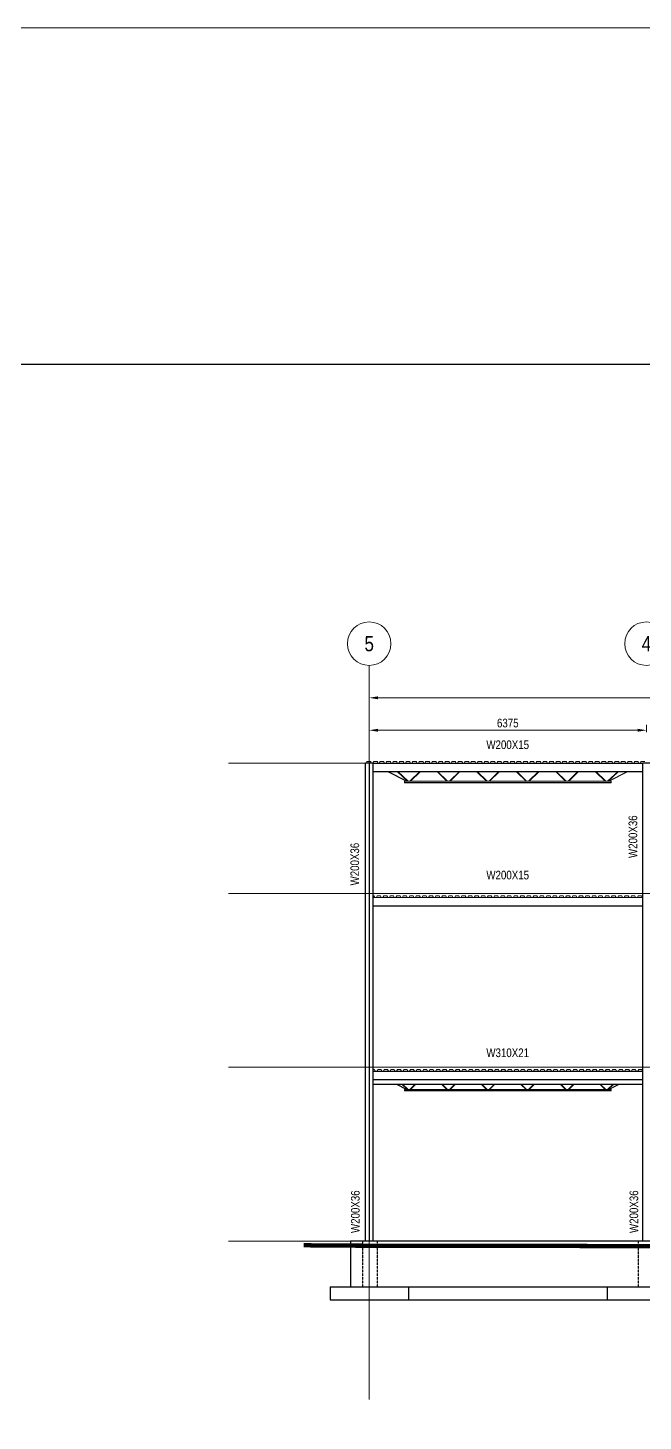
# Model space of a CAD drawing. Header units: millimetres. Extents: x -31954 to 493870, y 99509 to 604061.
# Drawn here: x 167241 to 181389, y 166678 to 198746 of the extents above; entities that cross this region are included whole.
import ezdxf
from ezdxf.enums import TextEntityAlignment as Align

# ---------------------------------------------------------------- set-up
doc = ezdxf.new("R2010")
doc.units = ezdxf.units.MM
doc.header["$LTSCALE"] = 10
doc.header["$PDMODE"] = 3
doc.header["$PDSIZE"] = 25
for name, pattern in [('Center', [2, 1.25, -0.25, 0.25, -0.25]), ('Hidden', [0.375, 0.25, -0.125]), ('Hidden2', [0.1875, 0.125, -0.0625])]:
    doc.linetypes.add(name, pattern=pattern)
for name, color, linetype, lineweight in [('A-FLOR-LEVL', 6, 'Continuous', 9), ('A-FLOR-OTLN', 6, 'Continuous', 9), ('C-TOPO', 2, 'Continuous', 9), ('S-ANNOTATIONS', 1, 'Continuous', 9), ('S-BEAM-STEEL-SECTION', 4, 'Continuous', 20), ('S-COLUMN-STEEL-SECTION', 4, 'Continuous', 25), ('S-CONC INSTRUCTIONS', 210, 'Continuous', 9), ('S-FOOTING', 2, 'Continuous', 25), ('S-FOUNDATION', 1, 'Continuous', 25), ('S-GRID', 6, 'Center', 9)]:
    doc.layers.add(name, color=color, linetype=linetype, lineweight=lineweight)
doc.styles.add('001 Title Text', font='arial.ttf', dxfattribs={"width": 0.8, "height": 3.5})
doc.styles.add('AnnoText', font='arial.ttf', dxfattribs={"width": 0.8, "height": 2})
doc.dimstyles.new('DIM ANNO-LR', dxfattribs={"dimscale": 100, "dimtxt": 2, "dimasz": 2, "dimexe": 1.25, "dimexo": 0.625, "dimtad": 1, "dimdec": 0, "dimzin": 9, "dimdsep": 46, "dimtxsty": 'AnnoText', "dimcen": 2.5, "dimclrd": 256, "dimclre": 256, "dimclrt": 256, "dimadec": 0, "dimazin": 0, "dimtfac": 1, "dimtdec": 0, "dimtix": 1, "dimtmove": 2, "dimatfit": 3, "dimfxl": 1, "dimlwd": -1, "dimlwe": -1, "dimarcsym": 0})

# ---------------------------------------------------------------- blocks, each defined once
blk = doc.blocks.new('*D346')
at = {"layer": 'Defpoints', "color": 0, "transparency": 16777216}
for p in [(175090, 182579), (175090, 182473), (181465, 182473)]:
    blk.add_point(p, dxfattribs=at)
at = {"layer": 'S-ANNOTATIONS', "transparency": 16777216}
for p, q in [((175090, 182536), (175090, 182704)), ((181265, 182579), (175290, 182579)), ((181465, 182536), (181465, 182704))]:
    blk.add_line(p, q, dxfattribs=at)
for points in [[(175290, 182613), (175290, 182546), (175090, 182579)], [(181265, 182613), (181265, 182546), (181465, 182579)]]:
    blk.add_solid(points, dxfattribs=at)
at = {"layer": 'S-ANNOTATIONS', "transparency": 16777216, "insert": (178277, 182744), "char_height": 200, "attachment_point": 5, "style": 'AnnoText'}
blk.add_mtext('6375', dxfattribs=at)
blk = doc.blocks.new('*D342')
at = {"layer": 'Defpoints', "color": 0, "transparency": 16777216}
for p in [(175090, 183326), (175090, 183220), (202155, 183220)]:
    blk.add_point(p, dxfattribs=at)
at = {"layer": 'S-ANNOTATIONS', "transparency": 16777216}
for p, q in [((175090, 183283), (175090, 183451)), ((202155, 183283), (202155, 183451)), ((201955, 183326), (175290, 183326))]:
    blk.add_line(p, q, dxfattribs=at)
for points in [[(175290, 183360), (175290, 183293), (175090, 183326)], [(201955, 183360), (201955, 183293), (202155, 183326)]]:
    blk.add_solid(points, dxfattribs=at)
at = {"layer": 'S-ANNOTATIONS', "transparency": 16777216, "insert": (188622, 183491), "char_height": 200, "attachment_point": 5, "style": 'AnnoText'}
blk.add_mtext('27065', dxfattribs=at)

msp = doc.modelspace()

# ---------------------------------------------------------------- linework, layer by layer
at = {"layer": 'A-FLOR-LEVL', "linetype": 'Center'}
for p, q in [((171850.5, 181822), (209649.8, 181822)), ((171850.5, 178822), (209649.8, 178822)), ((171850.5, 174822), (209649.8, 174822)), ((171850.5, 170822), (209649.8, 170822))]:
    msp.add_line(p, q, dxfattribs=at)
at = {"layer": 'A-FLOR-OTLN'}
for p, q in [((175030.3, 181822), (175037.8, 181860)), ((175037.8, 181860), (175127.8, 181860)), ((175127.8, 181860), (175135.3, 181822)), ((175180.3, 181822), (175187.8, 181860)), ((175187.8, 181860), (175277.8, 181860)), ((175277.8, 181860), (175285.3, 181822)), ((175330.3, 181822), (175337.8, 181860)), ((175337.8, 181860), (175427.8, 181860)), ((175427.8, 181860), (175435.3, 181822)), ((175480.3, 181822), (175487.8, 181860)), ((175487.8, 181860), (175577.8, 181860)), ((175577.8, 181860), (175585.3, 181822)), ((175630.3, 181822), (175637.8, 181860)), ((175637.8, 181860), (175727.8, 181860)), ((175727.8, 181860), (175735.3, 181822)), ((175780.3, 181822), (175787.8, 181860)), ((175787.8, 181860), (175877.8, 181860)), ((175877.8, 181860), (175885.3, 181822)), ((175930.3, 181822), (175937.8, 181860)), ((175937.8, 181860), (176027.8, 181860)), ((176027.8, 181860), (176035.3, 181822)), ((176080.3, 181822), (176087.8, 181860)), ((176087.8, 181860), (176177.8, 181860)), ((176177.8, 181860), (176185.3, 181822)), ((176230.3, 181822), (176237.8, 181860)), ((176237.8, 181860), (176327.8, 181860)), ((176327.8, 181860), (176335.3, 181822)), ((176380.3, 181822), (176387.8, 181860)), ((176387.8, 181860), (176477.8, 181860)), ((176477.8, 181860), (176485.3, 181822)), ((176530.3, 181822), (176537.8, 181860)), ((176537.8, 181860), (176627.8, 181860)), ((176627.8, 181860), (176635.3, 181822)), ((176680.3, 181822), (176687.8, 181860)), ((176687.8, 181860), (176777.8, 181860)), ((176777.8, 181860), (176785.3, 181822)), ((176830.3, 181822), (176837.8, 181860)), ((176837.8, 181860), (176927.8, 181860)), ((176927.8, 181860), (176935.3, 181822)), ((176980.3, 181822), (176987.8, 181860)), ((176987.8, 181860), (177077.8, 181860)), ((177077.8, 181860), (177085.3, 181822)), ((177130.3, 181822), (177137.8, 181860)), ((177137.8, 181860), (177227.8, 181860)), ((177227.8, 181860), (177235.3, 181822)), ((177280.3, 181822), (177287.8, 181860)), ((177287.8, 181860), (177377.8, 181860)), ((177377.8, 181860), (177385.3, 181822)), ((177430.3, 181822), (177437.8, 181860)), ((177437.8, 181860), (177527.8, 181860)), ((177527.8, 181860), (177535.3, 181822)), ((177580.3, 181822), (177587.8, 181860)), ((177587.8, 181860), (177677.8, 181860)), ((177677.8, 181860), (177685.3, 181822)), ((177730.3, 181822), (177737.8, 181860)), ((177737.8, 181860), (177827.8, 181860)), ((177827.8, 181860), (177835.3, 181822)), ((177880.3, 181822), (177887.8, 181860)), ((177887.8, 181860), (177977.8, 181860)), ((177977.8, 181860), (177985.3, 181822)), ((178030.3, 181822), (178037.8, 181860)), ((178037.8, 181860), (178127.8, 181860)), ((178127.8, 181860), (178135.3, 181822)), ((178180.3, 181822), (178187.8, 181860)), ((178187.8, 181860), (178277.8, 181860)), ((178277.8, 181860), (178285.3, 181822)), ((178330.3, 181822), (178337.8, 181860)), ((178337.8, 181860), (178427.8, 181860)), ((178427.8, 181860), (178435.3, 181822)), ((178480.3, 181822), (178487.8, 181860)), ((178487.8, 181860), (178577.8, 181860)), ((178577.8, 181860), (178585.3, 181822)), ((178630.3, 181822), (178637.8, 181860)), ((178637.8, 181860), (178727.8, 181860)), ((178727.8, 181860), (178735.3, 181822)), ((178780.3, 181822), (178787.8, 181860)), ((178787.8, 181860), (178877.8, 181860)), ((178877.8, 181860), (178885.3, 181822)), ((178930.3, 181822), (178937.8, 181860)), ((178937.8, 181860), (179027.8, 181860)), ((179027.8, 181860), (179035.3, 181822)), ((179080.3, 181822), (179087.8, 181860)), ((179087.8, 181860), (179177.8, 181860)), ((179177.8, 181860), (179185.3, 181822)), ((179230.3, 181822), (179237.8, 181860)), ((179237.8, 181860), (179327.8, 181860)), ((179327.8, 181860), (179335.3, 181822)), ((179380.3, 181822), (179387.8, 181860)), ((179387.8, 181860), (179477.8, 181860)), ((179477.8, 181860), (179485.3, 181822)), ((179530.3, 181822), (179537.8, 181860)), ((179537.8, 181860), (179627.8, 181860)), ((179627.8, 181860), (179635.3, 181822)), ((179680.3, 181822), (179687.8, 181860)), ((179687.8, 181860), (179777.8, 181860)), ((179777.8, 181860), (179785.3, 181822)), ((179830.3, 181822), (179837.8, 181860)), ((179837.8, 181860), (179927.8, 181860)), ((179927.8, 181860), (179935.3, 181822)), ((179980.3, 181822), (179987.8, 181860)), ((179987.8, 181860), (180077.8, 181860)), ((180077.8, 181860), (180085.3, 181822)), ((180130.3, 181822), (180137.8, 181860)), ((180137.8, 181860), (180227.8, 181860)), ((180227.8, 181860), (180235.3, 181822)), ((180280.3, 181822), (180287.8, 181860)), ((180287.8, 181860), (180377.8, 181860)), ((180377.8, 181860), (180385.3, 181822)), ((180430.3, 181822), (180437.8, 181860)), ((180437.8, 181860), (180527.8, 181860)), ((180527.8, 181860), (180535.3, 181822)), ((180580.3, 181822), (180587.8, 181860)), ((180587.8, 181860), (180677.8, 181860)), ((180677.8, 181860), (180685.3, 181822)), ((180730.3, 181822), (180737.8, 181860)), ((180737.8, 181860), (180827.8, 181860)), ((180827.8, 181860), (180835.3, 181822)), ((180880.3, 181822), (180887.8, 181860)), ((180887.8, 181860), (180977.8, 181860)), ((180977.8, 181860), (180985.3, 181822)), ((181030.3, 181822), (181037.8, 181860)), ((181037.8, 181860), (181127.8, 181860)), ((181127.8, 181860), (181135.3, 181822)), ((181180.3, 181822), (181187.8, 181860)), ((181187.8, 181860), (181277.8, 181860)), ((181277.8, 181860), (181285.3, 181822)), ((181330.3, 181822), (181337.8, 181860)), ((181337.8, 181860), (181427.8, 181860)), ((175007.8, 181822), (175030.3, 181822)), ((175135.3, 181822), (175180.3, 181822)), ((175285.3, 181822), (175330.3, 181822)), ((175435.3, 181822), (175480.3, 181822)), ((175585.3, 181822), (175630.3, 181822)), ((175735.3, 181822), (175780.3, 181822)), ((175885.3, 181822), (175930.3, 181822)), ((176035.3, 181822), (176080.3, 181822)), ((176185.3, 181822), (176230.3, 181822)), ((176335.3, 181822), (176380.3, 181822)), ((176485.3, 181822), (176530.3, 181822)), ((176635.3, 181822), (176680.3, 181822)), ((176785.3, 181822), (176830.3, 181822)), ((176935.3, 181822), (176980.3, 181822)), ((177085.3, 181822), (177130.3, 181822)), ((177235.3, 181822), (177280.3, 181822)), ((177385.3, 181822), (177430.3, 181822)), ((177535.3, 181822), (177580.3, 181822)), ((177685.3, 181822), (177730.3, 181822)), ((177835.3, 181822), (177880.3, 181822)), ((177985.3, 181822), (178030.3, 181822)), ((178135.3, 181822), (178180.3, 181822)), ((178285.3, 181822), (178330.3, 181822)), ((178435.3, 181822), (178480.3, 181822)), ((178585.3, 181822), (178630.3, 181822)), ((178735.3, 181822), (178780.3, 181822)), ((178885.3, 181822), (178930.3, 181822)), ((179035.3, 181822), (179080.3, 181822)), ((179185.3, 181822), (179230.3, 181822)), ((179335.3, 181822), (179380.3, 181822)), ((179485.3, 181822), (179530.3, 181822)), ((179635.3, 181822), (179680.3, 181822)), ((179785.3, 181822), (179830.3, 181822)), ((179935.3, 181822), (179980.3, 181822)), ((180085.3, 181822), (180130.3, 181822)), ((180235.3, 181822), (180280.3, 181822)), ((180385.3, 181822), (180430.3, 181822)), ((180535.3, 181822), (180580.3, 181822)), ((180685.3, 181822), (180730.3, 181822)), ((180835.3, 181822), (180880.3, 181822)), ((180985.3, 181822), (181030.3, 181822)), ((181135.3, 181822), (181180.3, 181822)), ((181285.3, 181822), (181330.3, 181822)), ((175172.3, 178822), (181382.3, 178822)), ((175172.3, 178771), (175198.3, 178771)), ((175198.3, 178771), (175215.8, 178731)), ((175255.8, 178731), (175273.3, 178771)), ((175273.3, 178771), (175348.3, 178771)), ((175348.3, 178771), (175365.8, 178731)), ((175405.8, 178731), (175423.3, 178771)), ((175423.3, 178771), (175498.3, 178771)), ((175498.3, 178771), (175515.8, 178731)), ((175555.8, 178731), (175573.3, 178771)), ((175573.3, 178771), (175648.3, 178771)), ((175648.3, 178771), (175665.8, 178731)), ((175705.8, 178731), (175723.3, 178771)), ((175723.3, 178771), (175798.3, 178771)), ((175798.3, 178771), (175815.8, 178731)), ((175855.8, 178731), (175873.3, 178771)), ((175873.3, 178771), (175948.3, 178771)), ((175948.3, 178771), (175965.8, 178731)), ((176005.8, 178731), (176023.3, 178771)), ((176023.3, 178771), (176098.3, 178771)), ((176098.3, 178771), (176115.8, 178731)), ((176155.8, 178731), (176173.3, 178771)), ((176173.3, 178771), (176248.3, 178771)), ((176248.3, 178771), (176265.8, 178731)), ((176305.8, 178731), (176323.3, 178771)), ((176323.3, 178771), (176398.3, 178771)), ((176398.3, 178771), (176415.8, 178731)), ((176455.8, 178731), (176473.3, 178771)), ((176473.3, 178771), (176548.3, 178771)), ((176548.3, 178771), (176565.8, 178731)), ((176605.8, 178731), (176623.3, 178771)), ((176623.3, 178771), (176698.3, 178771)), ((176698.3, 178771), (176715.8, 178731)), ((176755.8, 178731), (176773.3, 178771)), ((176773.3, 178771), (176848.3, 178771)), ((176848.3, 178771), (176865.8, 178731)), ((176905.8, 178731), (176923.3, 178771)), ((176923.3, 178771), (176998.3, 178771)), ((176998.3, 178771), (177015.8, 178731)), ((177055.8, 178731), (177073.3, 178771)), ((177073.3, 178771), (177148.3, 178771)), ((177148.3, 178771), (177165.8, 178731)), ((177205.8, 178731), (177223.3, 178771)), ((177223.3, 178771), (177298.3, 178771)), ((177298.3, 178771), (177315.8, 178731)), ((177355.8, 178731), (177373.3, 178771)), ((177373.3, 178771), (177448.3, 178771)), ((177448.3, 178771), (177465.8, 178731)), ((177505.8, 178731), (177523.3, 178771)), ((177523.3, 178771), (177598.3, 178771)), ((177598.3, 178771), (177615.8, 178731)), ((177655.8, 178731), (177673.3, 178771)), ((177673.3, 178771), (177748.3, 178771)), ((177748.3, 178771), (177765.8, 178731)), ((177805.8, 178731), (177823.3, 178771)), ((177823.3, 178771), (177898.3, 178771)), ((177898.3, 178771), (177915.8, 178731)), ((177955.8, 178731), (177973.3, 178771)), ((177973.3, 178771), (178048.3, 178771)), ((178048.3, 178771), (178065.8, 178731)), ((178105.8, 178731), (178123.3, 178771)), ((178123.3, 178771), (178198.3, 178771)), ((178198.3, 178771), (178215.8, 178731)), ((178255.8, 178731), (178273.3, 178771)), ((178273.3, 178771), (178348.3, 178771)), ((178348.3, 178771), (178365.8, 178731)), ((178405.8, 178731), (178423.3, 178771)), ((178423.3, 178771), (178498.3, 178771)), ((178498.3, 178771), (178515.8, 178731)), ((178555.8, 178731), (178573.3, 178771)), ((178573.3, 178771), (178648.3, 178771)), ((178648.3, 178771), (178665.8, 178731)), ((178705.8, 178731), (178723.3, 178771)), ((178723.3, 178771), (178798.3, 178771)), ((178798.3, 178771), (178815.8, 178731)), ((178855.8, 178731), (178873.3, 178771)), ((178873.3, 178771), (178948.3, 178771)), ((178948.3, 178771), (178965.8, 178731)), ((179005.8, 178731), (179023.3, 178771)), ((179023.3, 178771), (179098.3, 178771)), ((179098.3, 178771), (179115.8, 178731)), ((179155.8, 178731), (179173.3, 178771)), ((179173.3, 178771), (179248.3, 178771)), ((179248.3, 178771), (179265.8, 178731)), ((179305.8, 178731), (179323.3, 178771)), ((179323.3, 178771), (179398.3, 178771)), ((179398.3, 178771), (179415.8, 178731)), ((179455.8, 178731), (179473.3, 178771)), ((179473.3, 178771), (179548.3, 178771)), ((179548.3, 178771), (179565.8, 178731)), ((179605.8, 178731), (179623.3, 178771)), ((179623.3, 178771), (179698.3, 178771)), ((179698.3, 178771), (179715.8, 178731)), ((179755.8, 178731), (179773.3, 178771)), ((179773.3, 178771), (179848.3, 178771)), ((179848.3, 178771), (179865.8, 178731)), ((179905.8, 178731), (179923.3, 178771)), ((179923.3, 178771), (179998.3, 178771)), ((179998.3, 178771), (180015.8, 178731)), ((180055.8, 178731), (180073.3, 178771)), ((180073.3, 178771), (180148.3, 178771)), ((180148.3, 178771), (180165.8, 178731)), ((180205.8, 178731), (180223.3, 178771)), ((180223.3, 178771), (180298.3, 178771)), ((180298.3, 178771), (180315.8, 178731)), ((180355.8, 178731), (180373.3, 178771)), ((180373.3, 178771), (180448.3, 178771)), ((180448.3, 178771), (180465.8, 178731)), ((180505.8, 178731), (180523.3, 178771)), ((180523.3, 178771), (180598.3, 178771)), ((180598.3, 178771), (180615.8, 178731)), ((180655.8, 178731), (180673.3, 178771)), ((180673.3, 178771), (180748.3, 178771)), ((180748.3, 178771), (180765.8, 178731)), ((180805.8, 178731), (180823.3, 178771)), ((180823.3, 178771), (180898.3, 178771)), ((180898.3, 178771), (180915.8, 178731)), ((180955.8, 178731), (180973.3, 178771)), ((180973.3, 178771), (181048.3, 178771)), ((181048.3, 178771), (181065.8, 178731)), ((181105.8, 178731), (181123.3, 178771)), ((181123.3, 178771), (181198.3, 178771)), ((181198.3, 178771), (181215.8, 178731)), ((181255.8, 178731), (181273.3, 178771)), ((181273.3, 178771), (181348.3, 178771)), ((181348.3, 178771), (181365.8, 178731)), ((175172.3, 174822), (181382.3, 174822)), ((175172.3, 174772), (175212.3, 174772)), ((175212.3, 174772), (175229.8, 174732)), ((175269.8, 174732), (175287.3, 174772)), ((175287.3, 174772), (175362.3, 174772)), ((175362.3, 174772), (175379.8, 174732)), ((175419.8, 174732), (175437.3, 174772)), ((175437.3, 174772), (175512.3, 174772)), ((175512.3, 174772), (175529.8, 174732)), ((175569.8, 174732), (175587.3, 174772)), ((175587.3, 174772), (175662.3, 174772)), ((175662.3, 174772), (175679.8, 174732)), ((175719.8, 174732), (175737.3, 174772)), ((175737.3, 174772), (175812.3, 174772)), ((175812.3, 174772), (175829.8, 174732)), ((175869.8, 174732), (175887.3, 174772)), ((175887.3, 174772), (175962.3, 174772)), ((175962.3, 174772), (175979.8, 174732)), ((176019.8, 174732), (176037.3, 174772)), ((176037.3, 174772), (176112.3, 174772)), ((176112.3, 174772), (176129.8, 174732)), ((176169.8, 174732), (176187.3, 174772)), ((176187.3, 174772), (176262.3, 174772)), ((176262.3, 174772), (176279.8, 174732)), ((176319.8, 174732), (176337.3, 174772)), ((176337.3, 174772), (176412.3, 174772)), ((176412.3, 174772), (176429.8, 174732)), ((176469.8, 174732), (176487.3, 174772)), ((176487.3, 174772), (176562.3, 174772)), ((176562.3, 174772), (176579.8, 174732)), ((176619.8, 174732), (176637.3, 174772)), ((176637.3, 174772), (176712.3, 174772)), ((176712.3, 174772), (176729.8, 174732)), ((176769.8, 174732), (176787.3, 174772)), ((176787.3, 174772), (176862.3, 174772)), ((176862.3, 174772), (176879.8, 174732)), ((176919.8, 174732), (176937.3, 174772)), ((176937.3, 174772), (177012.3, 174772)), ((177012.3, 174772), (177029.8, 174732)), ((177069.8, 174732), (177087.3, 174772)), ((177087.3, 174772), (177162.3, 174772)), ((177162.3, 174772), (177179.8, 174732)), ((177219.8, 174732), (177237.3, 174772)), ((177237.3, 174772), (177312.3, 174772)), ((177312.3, 174772), (177329.8, 174732)), ((177369.8, 174732), (177387.3, 174772)), ((177387.3, 174772), (177462.3, 174772)), ((177462.3, 174772), (177479.8, 174732)), ((177519.8, 174732), (177537.3, 174772)), ((177537.3, 174772), (177612.3, 174772)), ((177612.3, 174772), (177629.8, 174732)), ((177669.8, 174732), (177687.3, 174772)), ((177687.3, 174772), (177762.3, 174772)), ((177762.3, 174772), (177779.8, 174732)), ((177819.8, 174732), (177837.3, 174772)), ((177837.3, 174772), (177912.3, 174772)), ((177912.3, 174772), (177929.8, 174732)), ((177969.8, 174732), (177987.3, 174772)), ((177987.3, 174772), (178062.3, 174772)), ((178062.3, 174772), (178079.8, 174732)), ((178119.8, 174732), (178137.3, 174772)), ((178137.3, 174772), (178212.3, 174772)), ((178212.3, 174772), (178229.8, 174732)), ((178269.8, 174732), (178287.3, 174772)), ((178287.3, 174772), (178362.3, 174772)), ((178362.3, 174772), (178379.8, 174732)), ((178419.8, 174732), (178437.3, 174772)), ((178437.3, 174772), (178512.3, 174772)), ((178512.3, 174772), (178529.8, 174732)), ((178569.8, 174732), (178587.3, 174772)), ((178587.3, 174772), (178662.3, 174772)), ((178662.3, 174772), (178679.8, 174732)), ((178719.8, 174732), (178737.3, 174772)), ((178737.3, 174772), (178812.3, 174772)), ((178812.3, 174772), (178829.8, 174732)), ((178869.8, 174732), (178887.3, 174772)), ((178887.3, 174772), (178962.3, 174772)), ((178962.3, 174772), (178979.8, 174732)), ((179019.8, 174732), (179037.3, 174772)), ((179037.3, 174772), (179112.3, 174772)), ((179112.3, 174772), (179129.8, 174732)), ((179169.8, 174732), (179187.3, 174772)), ((179187.3, 174772), (179262.3, 174772)), ((179262.3, 174772), (179279.8, 174732)), ((179319.8, 174732), (179337.3, 174772)), ((179337.3, 174772), (179412.3, 174772)), ((179412.3, 174772), (179429.8, 174732)), ((179469.8, 174732), (179487.3, 174772)), ((179487.3, 174772), (179562.3, 174772)), ((179562.3, 174772), (179579.8, 174732)), ((179619.8, 174732), (179637.3, 174772)), ((179637.3, 174772), (179712.3, 174772)), ((179712.3, 174772), (179729.8, 174732)), ((179769.8, 174732), (179787.3, 174772)), ((179787.3, 174772), (179862.3, 174772)), ((179862.3, 174772), (179879.8, 174732)), ((179919.8, 174732), (179937.3, 174772)), ((179937.3, 174772), (180012.3, 174772)), ((180012.3, 174772), (180029.8, 174732)), ((180069.8, 174732), (180087.3, 174772)), ((180087.3, 174772), (180162.3, 174772)), ((180162.3, 174772), (180179.8, 174732)), ((180219.8, 174732), (180237.3, 174772)), ((180237.3, 174772), (180312.3, 174772)), ((180312.3, 174772), (180329.8, 174732)), ((180369.8, 174732), (180387.3, 174772)), ((180387.3, 174772), (180462.3, 174772)), ((180462.3, 174772), (180479.8, 174732)), ((180519.8, 174732), (180537.3, 174772)), ((180537.3, 174772), (180612.3, 174772)), ((180612.3, 174772), (180629.8, 174732)), ((180669.8, 174732), (180687.3, 174772)), ((180687.3, 174772), (180762.3, 174772)), ((180762.3, 174772), (180779.8, 174732)), ((180819.8, 174732), (180837.3, 174772)), ((180837.3, 174772), (180912.3, 174772)), ((180912.3, 174772), (180929.8, 174732)), ((180969.8, 174732), (180987.3, 174772)), ((180987.3, 174772), (181062.3, 174772)), ((181062.3, 174772), (181079.8, 174732)), ((181119.8, 174732), (181137.3, 174772)), ((181137.3, 174772), (181212.3, 174772)), ((181212.3, 174772), (181229.8, 174732)), ((181269.8, 174732), (181287.3, 174772)), ((181287.3, 174772), (181362.3, 174772)), ((181362.3, 174772), (181379.8, 174732))]:
    msp.add_line(p, q, dxfattribs=at)
at = {"layer": 'C-TOPO', "const_width": 100}
msp.add_lwpolyline([(173582.2, 170725.6), (174490.3, 170716.9), (183892.8, 170702.9), (189589.8, 170215.4), (194209.8, 170048.2), (202569.8, 169622), (203574.8, 169622)], dxfattribs=at)
at = {"layer": 'Defpoints'}
msp.add_lwpolyline([(109289.5, 159256.2), (437151.1, 159256.2), (437151.1, 190996.9), (109289.5, 190996.9)], close=True, dxfattribs=at)
at = {"layer": 'S-BEAM-STEEL-SECTION'}
for p, q in [((175172.3, 181622), (175172.3, 181822)), ((181382.3, 181822), (175172.3, 181822)), ((181382.3, 181816.8), (175172.3, 181816.8)), ((175172.3, 181627.2), (181382.3, 181627.2)), ((181382.3, 181622), (175172.3, 181622)), ((175943.6, 181404), (175506.1, 181629)), ((175964.4, 181404), (175526.9, 181629)), ((175969.9, 181404), (175732.2, 181629)), ((175983.7, 181404), (175746.1, 181629)), ((176253.2, 181629), (176026.2, 181404)), ((176039.7, 181404), (176266.7, 181629)), ((176650.4, 181629), (176877.4, 181404)), ((176890.9, 181404), (176663.9, 181629)), ((177162.6, 181629), (176935.6, 181404)), ((176949.1, 181404), (177176.1, 181629)), ((177559.8, 181629), (177786.8, 181404)), ((177800.3, 181404), (177573.3, 181629)), ((178072, 181629), (177845, 181404)), ((177858.5, 181404), (178085.5, 181629)), ((178469.2, 181629), (178696.2, 181404)), ((178709.7, 181404), (178482.7, 181629)), ((178981.4, 181629), (178754.4, 181404)), ((178767.9, 181404), (178994.9, 181629)), ((179378.6, 181629), (179605.6, 181404)), ((179619.1, 181404), (179392.1, 181629)), ((179890.8, 181629), (179663.8, 181404)), ((179677.3, 181404), (179904.3, 181629)), ((180288, 181629), (180515, 181404)), ((180528.5, 181404), (180301.5, 181629)), ((180812.2, 181629), (180571.3, 181404)), ((180585.3, 181404), (180826.1, 181629)), ((181027.8, 181629), (180590.3, 181404)), ((181048.6, 181629), (180611.1, 181404)), ((181382.3, 181622), (181382.3, 181805)), ((175903.8, 181372), (175903.8, 181404)), ((180650.8, 181404), (175903.8, 181404)), ((180650.8, 181378.5), (175903.8, 181378.5)), ((180650.8, 181372), (175903.8, 181372)), ((180650.8, 181372), (180650.8, 181404)), ((181382.3, 178732), (175172.3, 178731)), ((175172.3, 178532), (175172.3, 178731)), ((181382.3, 178726.8), (175172.3, 178726.8)), ((181382.3, 178532), (181382.3, 178715)), ((175172.3, 178537.2), (181382.3, 178537.2)), ((181382.3, 178532), (175172.3, 178532)), ((175172.3, 174532), (175172.3, 174732)), ((181382.3, 174732), (175172.3, 174732)), ((181382.3, 174726.8), (175172.3, 174726.8)), ((175172.3, 174537.2), (181382.3, 174537.2)), ((181382.3, 174532), (175172.3, 174532)), ((181382.3, 174532), (181382.3, 174732)), ((181382.3, 174434.4), (175172.3, 174434.4)), ((181382.3, 174428.7), (175172.3, 174428.7)), ((175943.6, 174313.5), (175719.6, 174428.7)), ((175964.4, 174313.5), (175740.4, 174428.7)), ((175969.9, 174313.5), (175848.2, 174428.7)), ((175983.7, 174313.5), (175862, 174428.7)), ((175903.8, 174281.5), (175903.8, 174313.5)), ((180650.8, 174313.5), (175903.8, 174313.5)), ((180650.8, 174288), (175903.8, 174288)), ((180650.8, 174281.5), (175903.8, 174281.5)), ((176142.4, 174428.7), (176026.2, 174313.5)), ((176039.7, 174313.5), (176155.9, 174428.7)), ((176761.2, 174428.7), (176877.4, 174313.5)), ((176890.9, 174313.5), (176774.7, 174428.7)), ((177051.8, 174428.7), (176935.6, 174313.5)), ((176949.1, 174313.5), (177065.3, 174428.7)), ((177670.6, 174428.7), (177786.8, 174313.5)), ((177800.3, 174313.5), (177684.1, 174428.7)), ((177961.2, 174428.7), (177845, 174313.5)), ((177858.5, 174313.5), (177974.7, 174428.7)), ((178580, 174428.7), (178696.2, 174313.5)), ((178709.7, 174313.5), (178593.5, 174428.7)), ((178870.6, 174428.7), (178754.4, 174313.5)), ((178767.9, 174313.5), (178884.1, 174428.7)), ((179489.4, 174428.7), (179605.6, 174313.5)), ((179619.1, 174313.5), (179502.9, 174428.7)), ((179780, 174428.7), (179663.8, 174313.5)), ((179677.3, 174313.5), (179793.5, 174428.7)), ((180398.8, 174428.7), (180515, 174313.5)), ((180528.5, 174313.5), (180412.3, 174428.7)), ((180694.7, 174428.7), (180571.3, 174313.5)), ((180585.3, 174313.5), (180708.6, 174428.7)), ((180814.3, 174428.7), (180590.3, 174313.5)), ((180835.1, 174428.7), (180611.1, 174313.5)), ((180650.8, 174281.5), (180650.8, 174313.5))]:
    msp.add_line(p, q, dxfattribs=at)
at = {"layer": 'S-COLUMN-STEEL-SECTION'}
for p, q in [((175007.3, 170822), (175007.3, 181822)), ((175172.3, 181822), (175007.3, 181822)), ((175172.3, 181822), (175172.3, 170822)), ((181382.3, 170822), (181382.3, 181822)), ((181547.3, 181822), (181382.3, 181822))]:
    msp.add_line(p, q, dxfattribs=at)
at = {"layer": 'S-COLUMN-STEEL-SECTION', "linetype": 'Hidden'}
for p, q in [((175086.7, 181822), (175086.7, 170822)), ((175092.9, 170822), (175092.9, 181822))]:
    msp.add_line(p, q, dxfattribs=at)
at = {"layer": 'S-CONC INSTRUCTIONS'}
msp.add_line((136499.6, 198745.6), (216640.9, 198745.6), dxfattribs=at)
at = {"layer": 'S-FOOTING'}
for p, q in [((202569.8, 170822), (174661.8, 170822)), ((174189.8, 169772), (185089, 169772)), ((174189.8, 169772), (174189.8, 169472)), ((175989.8, 169772), (175989.8, 169472)), ((180564.8, 169772), (180564.8, 169472)), ((174189.8, 169472), (184722.8, 169472))]:
    msp.add_line(p, q, dxfattribs=at)
at = {"layer": 'S-FOUNDATION'}
for p, q in [((202569.8, 170822), (174661.8, 170822)), ((174661.8, 170822), (174661.8, 169772))]:
    msp.add_line(p, q, dxfattribs=at)
at = {"layer": 'S-FOUNDATION', "linetype": 'Hidden2'}
for p, q in [((174936.8, 170822), (174936.8, 169772)), ((175276.8, 170822), (175276.8, 169772)), ((181277.8, 170822), (181277.8, 169772))]:
    msp.add_line(p, q, dxfattribs=at)
at = {"layer": 'S-GRID'}
msp.add_line((175089.8, 167172), (175089.8, 184072), dxfattribs=at)
at = {"layer": 'S-GRID', "linetype": 'Continuous'}
for centre in [(175089.8, 184572), (181464.8, 184572)]:
    msp.add_circle(centre, 500, dxfattribs=at)

# ---------------------------------------------------------------- texts
at = {"layer": 'S-ANNOTATIONS', "char_height": 200, "width": 2156.4, "attachment_point": 2, "line_spacing_factor": 0.938532, "style": 'AnnoText'}
for s, insert in [('\\fArial|b0|i0|c0|p34|;W200X15', (178275, 182346.2)), ('\\fArial|b0|i0|c0|p34|;W200X15', (178275, 179346.2)), ('\\fArial|b0|i0|c0|p34|;W310X21', (178274.7, 175256.2))]:
    msp.add_mtext(s, dxfattribs=dict(at, insert=insert))
at = {"layer": 'S-ANNOTATIONS', "char_height": 200, "width": 2156.4, "attachment_point": 1, "rotation": 90, "line_spacing_factor": 0.938532, "style": 'AnnoText'}
for insert in [(181054.1, 179638.5), (174657.8, 179007.1), (174670.8, 171007.1), (181076, 171007.1)]:
    msp.add_mtext('\\fArial|b0|i0|c0|p34|;W200X36', dxfattribs=dict(at, insert=insert))
at = {"layer": 'S-GRID', "style": '001 Title Text', "width": 0.8}
for s, p in [('5', (175089.8, 184572)), ('4', (181464.8, 184572))]:
    msp.add_text(s, height=350, dxfattribs=at).set_placement(p, align=Align.MIDDLE_CENTER)

# ---------------------------------------------------------------- dimensions: what is measured, and where the dimension line sits
at = {"layer": 'S-ANNOTATIONS'}
for base, p1, p2, picture, middle in [((175089.8, 183326.3), (202154.8, 183220.3), (175089.8, 183220.3), '*D342', (188622.3, 183490.9)), ((175089.8, 182579.2), (181464.8, 182473.1), (175089.8, 182473.1), '*D346', (178277.3, 182743.9))]:
    dim = msp.add_linear_dim(base=base, p1=p1, p2=p2, dimstyle='DIM ANNO-LR', dxfattribs=at)
    dim.commit()
    dim.dimension.update_dxf_attribs({"geometry": picture, "text_midpoint": middle})

doc.saveas('drawing.dxf')
